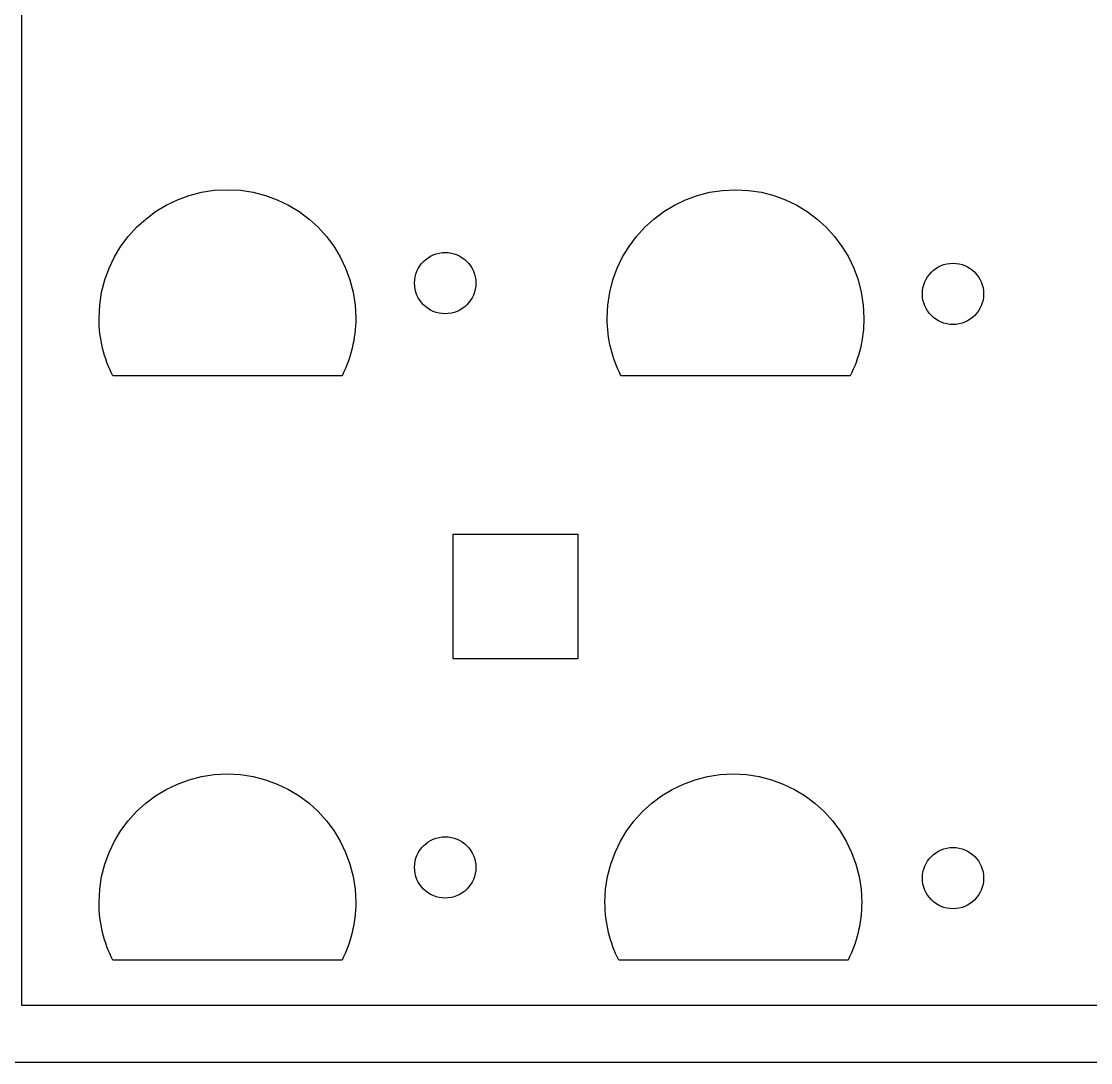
# Model space of a CAD drawing. Extents: x -370 to 54, y -4 to 394.
# Drawn here: x -159.9 to -57, y -4 to 96.2 of the extents above; entities that cross this region are included whole.
import ezdxf

# ---------------------------------------------------------------- set-up
doc = ezdxf.new("R2010")
doc.units = 0
doc.layers.get('0').update_dxf_attribs({"linetype": 'CONTINUOUS'})

msp = doc.modelspace()

# ---------------------------------------------------------------- linework, layer by layer
at = {"color": 7}
for p, q in [((-159.81623, 1.461009), (-159.81623, 196.362697)), ((-121.165614, 73.059334), (-120.956121, 73.249732)), ((-120.956121, 73.249732), (-120.729017, 73.419554)), ((-120.729017, 73.419554), (-120.485797, 73.56732)), ((-120.485797, 73.56732), (-120.227931, 73.691542)), ((-120.227931, 73.691542), (-119.956885, 73.790744)), ((-119.956885, 73.790744), (-119.674183, 73.863433)), ((-119.674183, 73.863433), (-119.381264, 73.908137)), ((-119.381264, 73.908137), (-119.079653, 73.923349)), ((-119.079653, 73.923349), (-118.778014, 73.908137)), ((-118.778014, 73.908137), (-118.485124, 73.863433)), ((-118.485124, 73.863433), (-118.202394, 73.790744)), ((-118.202394, 73.790744), (-117.931376, 73.691542)), ((-117.931376, 73.691542), (-117.673481, 73.56732)), ((-117.673481, 73.56732), (-117.430262, 73.419554)), ((-117.430262, 73.419554), (-117.203158, 73.249732)), ((-117.203158, 73.249732), (-116.993664, 73.059334)), ((-121.897021, 71.850607), (-121.79782, 72.121642)), ((-121.79782, 72.121642), (-121.673586, 72.379514)), ((-121.673586, 72.379514), (-121.525843, 72.622744)), ((-121.525843, 72.622744), (-121.356001, 72.84984)), ((-121.356001, 72.84984), (-121.165614, 73.059334)), ((-116.993664, 73.059334), (-116.803277, 72.84984)), ((-116.803277, 72.84984), (-116.633464, 72.622744)), ((-116.633464, 72.622744), (-116.485693, 72.379514)), ((-116.485693, 72.379514), (-116.361487, 72.121642)), ((-116.361487, 72.121642), (-116.262285, 71.850607)), ((-72.292094, 72.026708), (-72.082629, 72.217112)), ((-72.082629, 72.217112), (-71.855525, 72.386931)), ((-71.855525, 72.386931), (-71.612306, 72.534699)), ((-71.612306, 72.534699), (-71.354411, 72.658922)), ((-71.354411, 72.658922), (-71.083365, 72.758124)), ((-71.083365, 72.758124), (-70.800663, 72.830813)), ((-70.800663, 72.830813), (-70.507773, 72.875517)), ((-70.507773, 72.875517), (-70.206133, 72.890728)), ((-70.206133, 72.890728), (-69.904523, 72.875517)), ((-69.904523, 72.875517), (-69.611604, 72.830813)), ((-69.611604, 72.830813), (-69.328902, 72.758124)), ((-69.328902, 72.758124), (-69.057856, 72.658922)), ((-69.057856, 72.658922), (-68.799989, 72.534699)), ((-68.799989, 72.534699), (-68.55677, 72.386931)), ((-68.55677, 72.386931), (-68.329666, 72.217112)), ((-68.329666, 72.217112), (-68.120173, 72.026708)), ((-122.029666, 70.973367), (-122.014426, 71.274989)), ((-122.014426, 71.274989), (-121.969722, 71.567896)), ((-121.969722, 71.567896), (-121.897021, 71.850607)), ((-116.262285, 71.850607), (-116.189585, 71.567896)), ((-116.189585, 71.567896), (-116.144881, 71.274989)), ((-116.144881, 71.274989), (-116.129641, 70.973367)), ((-73.023501, 70.817984), (-72.9243, 71.089019)), ((-72.9243, 71.089019), (-72.800094, 71.346891)), ((-72.800094, 71.346891), (-72.652323, 71.590119)), ((-72.652323, 71.590119), (-72.48251, 71.817217)), ((-72.48251, 71.817217), (-72.292094, 72.026708)), ((-68.120173, 72.026708), (-67.929785, 71.817217)), ((-67.929785, 71.817217), (-67.759944, 71.590119)), ((-67.759944, 71.590119), (-67.612201, 71.346891)), ((-67.612201, 71.346891), (-67.487967, 71.089019)), ((-67.487967, 71.089019), (-67.388765, 70.817984)), ((-122.014426, 70.671748), (-122.029666, 70.973367)), ((-121.969722, 70.378841), (-122.014426, 70.671748)), ((-121.897021, 70.09613), (-121.969722, 70.378841)), ((-121.79782, 69.825095), (-121.897021, 70.09613)), ((-116.262285, 70.09613), (-116.361487, 69.825095)), ((-116.189585, 70.378841), (-116.262285, 70.09613)), ((-116.144881, 70.671748), (-116.189585, 70.378841)), ((-116.129641, 70.973367), (-116.144881, 70.671748)), ((-73.156146, 69.940744), (-73.140906, 70.242366)), ((-73.140906, 70.242366), (-73.096202, 70.535274)), ((-73.096202, 70.535274), (-73.023501, 70.817984)), ((-67.388765, 70.817984), (-67.316065, 70.535274)), ((-67.316065, 70.535274), (-67.271361, 70.242366)), ((-67.271361, 70.242366), (-67.256121, 69.940744)), ((-121.673586, 69.567223), (-121.79782, 69.825095)), ((-121.525843, 69.323996), (-121.673586, 69.567223)), ((-121.356001, 69.096894), (-121.525843, 69.323996)), ((-121.165614, 68.887403), (-121.356001, 69.096894)), ((-116.803277, 69.096894), (-116.993664, 68.887403)), ((-116.633464, 69.323996), (-116.803277, 69.096894)), ((-116.485693, 69.567223), (-116.633464, 69.323996)), ((-116.361487, 69.825095), (-116.485693, 69.567223)), ((-73.140906, 69.639125), (-73.156146, 69.940744)), ((-73.096202, 69.346218), (-73.140906, 69.639125)), ((-73.023501, 69.063507), (-73.096202, 69.346218)), ((-72.9243, 68.792472), (-73.023501, 69.063507)), ((-67.388765, 69.063507), (-67.487967, 68.792472)), ((-67.316065, 69.346218), (-67.388765, 69.063507)), ((-67.271361, 69.639125), (-67.316065, 69.346218)), ((-67.256121, 69.940744), (-67.271361, 69.639125)), ((-120.956121, 68.697005), (-121.165614, 68.887403)), ((-120.729017, 68.527181), (-120.956121, 68.697005)), ((-120.485797, 68.379418), (-120.729017, 68.527181)), ((-120.227931, 68.255195), (-120.485797, 68.379418)), ((-119.956885, 68.155993), (-120.227931, 68.255195)), ((-119.674183, 68.083302), (-119.956885, 68.155993)), ((-119.381264, 68.038598), (-119.674183, 68.083302)), ((-119.079653, 68.023386), (-119.381264, 68.038598)), ((-118.778014, 68.038598), (-119.079653, 68.023386)), ((-118.485124, 68.083302), (-118.778014, 68.038598)), ((-118.202394, 68.155993), (-118.485124, 68.083302)), ((-117.931376, 68.255195), (-118.202394, 68.155993)), ((-117.673481, 68.379418), (-117.931376, 68.255195)), ((-117.430262, 68.527181), (-117.673481, 68.379418)), ((-117.203158, 68.697005), (-117.430262, 68.527181)), ((-116.993664, 68.887403), (-117.203158, 68.697005)), ((-72.800094, 68.5346), (-72.9243, 68.792472)), ((-72.652323, 68.291373), (-72.800094, 68.5346)), ((-72.48251, 68.064271), (-72.652323, 68.291373)), ((-72.292094, 67.854781), (-72.48251, 68.064271)), ((-67.929785, 68.064271), (-68.120173, 67.854781)), ((-67.759944, 68.291373), (-67.929785, 68.064271)), ((-67.612201, 68.5346), (-67.759944, 68.291373)), ((-67.487967, 68.792472), (-67.612201, 68.5346)), ((-72.082629, 67.664382), (-72.292094, 67.854781)), ((-71.855525, 67.494558), (-72.082629, 67.664382)), ((-71.612306, 67.346795), (-71.855525, 67.494558)), ((-71.354411, 67.222572), (-71.612306, 67.346795)), ((-71.083365, 67.123371), (-71.354411, 67.222572)), ((-70.800663, 67.050679), (-71.083365, 67.123371)), ((-70.507773, 67.005975), (-70.800663, 67.050679)), ((-70.206133, 66.990763), (-70.507773, 67.005975)), ((-69.904523, 67.005975), (-70.206133, 66.990763)), ((-69.611604, 67.050679), (-69.904523, 67.005975)), ((-69.328902, 67.123371), (-69.611604, 67.050679)), ((-69.057856, 67.222572), (-69.328902, 67.123371)), ((-68.799989, 67.346795), (-69.057856, 67.222572)), ((-68.55677, 67.494558), (-68.799989, 67.346795)), ((-68.329666, 67.664382), (-68.55677, 67.494558)), ((-68.120173, 67.854781), (-68.329666, 67.664382)), ((-118.31644, 46.822914), (-106.316436, 46.822914)), ((-118.31644, 34.822916), (-118.31644, 46.822914)), ((-106.316436, 46.822914), (-106.316436, 34.822916)), ((-106.316436, 34.822916), (-118.31644, 34.822916)), ((-120.227931, 17.46387), (-119.956885, 17.563071)), ((-119.956885, 17.563071), (-119.674183, 17.63576)), ((-119.674183, 17.63576), (-119.381264, 17.680464)), ((-119.381264, 17.680464), (-119.079653, 17.695676)), ((-119.079653, 17.695676), (-118.778014, 17.680464)), ((-118.778014, 17.680464), (-118.485124, 17.63576)), ((-118.485124, 17.63576), (-118.202394, 17.563071)), ((-118.202394, 17.563071), (-117.931376, 17.46387)), ((-121.525843, 16.395069), (-121.356001, 16.622168)), ((-121.356001, 16.622168), (-121.165614, 16.831658)), ((-121.165614, 16.831658), (-120.956121, 17.02206)), ((-120.956121, 17.02206), (-120.729017, 17.191881)), ((-120.729017, 17.191881), (-120.485797, 17.339647)), ((-120.485797, 17.339647), (-120.227931, 17.46387)), ((-117.931376, 17.46387), (-117.673481, 17.339647)), ((-117.673481, 17.339647), (-117.430262, 17.191881)), ((-117.430262, 17.191881), (-117.203158, 17.02206)), ((-117.203158, 17.02206), (-116.993664, 16.831658)), ((-116.993664, 16.831658), (-116.803277, 16.622168)), ((-116.803277, 16.622168), (-116.633464, 16.395069)), ((-71.354411, 16.431247), (-71.083365, 16.530448)), ((-71.083365, 16.530448), (-70.800663, 16.603137)), ((-70.800663, 16.603137), (-70.507773, 16.647841)), ((-70.507773, 16.647841), (-70.206133, 16.663053)), ((-70.206133, 16.663053), (-69.904523, 16.647841)), ((-69.904523, 16.647841), (-69.611604, 16.603137)), ((-69.611604, 16.603137), (-69.328902, 16.530448)), ((-69.328902, 16.530448), (-69.057856, 16.431247)), ((-121.969722, 15.340224), (-121.897021, 15.622935)), ((-121.897021, 15.622935), (-121.79782, 15.893969)), ((-121.79782, 15.893969), (-121.673586, 16.151842)), ((-121.673586, 16.151842), (-121.525843, 16.395069)), ((-116.633464, 16.395069), (-116.485693, 16.151842)), ((-116.485693, 16.151842), (-116.361487, 15.893969)), ((-116.361487, 15.893969), (-116.262285, 15.622935)), ((-116.262285, 15.622935), (-116.189585, 15.340224)), ((-72.652323, 15.362446), (-72.48251, 15.589545)), ((-72.48251, 15.589545), (-72.292094, 15.799036)), ((-72.292094, 15.799036), (-72.082629, 15.989437)), ((-72.082629, 15.989437), (-71.855525, 16.159258)), ((-71.855525, 16.159258), (-71.612306, 16.307024)), ((-71.612306, 16.307024), (-71.354411, 16.431247)), ((-69.057856, 16.431247), (-68.799989, 16.307024)), ((-68.799989, 16.307024), (-68.55677, 16.159258)), ((-68.55677, 16.159258), (-68.329666, 15.989437)), ((-68.329666, 15.989437), (-68.120173, 15.799036)), ((-68.120173, 15.799036), (-67.929785, 15.589545)), ((-67.929785, 15.589545), (-67.759944, 15.362446)), ((-122.029666, 14.745689), (-122.014426, 15.047317)), ((-122.014426, 14.444078), (-122.029666, 14.745689)), ((-122.014426, 15.047317), (-121.969722, 15.340224)), ((-121.969722, 14.15116), (-122.014426, 14.444078)), ((-116.189585, 15.340224), (-116.144881, 15.047317)), ((-116.144881, 14.444078), (-116.189585, 14.15116)), ((-116.144881, 15.047317), (-116.129641, 14.745689)), ((-116.129641, 14.745689), (-116.144881, 14.444078)), ((-73.096202, 14.307596), (-73.023501, 14.590326)), ((-73.023501, 14.590326), (-72.9243, 14.861347)), ((-72.9243, 14.861347), (-72.800094, 15.119219)), ((-72.800094, 15.119219), (-72.652323, 15.362446)), ((-67.759944, 15.362446), (-67.612201, 15.119219)), ((-67.612201, 15.119219), (-67.487967, 14.861347)), ((-67.487967, 14.861347), (-67.388765, 14.590326)), ((-67.388765, 14.590326), (-67.316065, 14.307596)), ((-121.897021, 13.868458), (-121.969722, 14.15116)), ((-121.79782, 13.597412), (-121.897021, 13.868458)), ((-121.673586, 13.339545), (-121.79782, 13.597412)), ((-116.361487, 13.597412), (-116.485693, 13.339545)), ((-116.262285, 13.868458), (-116.361487, 13.597412)), ((-116.189585, 14.15116), (-116.262285, 13.868458)), ((-73.156146, 13.713066), (-73.140906, 14.014705)), ((-73.140906, 13.411455), (-73.156146, 13.713066)), ((-73.140906, 14.014705), (-73.096202, 14.307596)), ((-73.096202, 13.118537), (-73.140906, 13.411455)), ((-67.316065, 14.307596), (-67.271361, 14.014705)), ((-67.271361, 13.411455), (-67.316065, 13.118537)), ((-67.271361, 14.014705), (-67.256121, 13.713066)), ((-67.256121, 13.713066), (-67.271361, 13.411455)), ((-121.525843, 13.096326), (-121.673586, 13.339545)), ((-121.356001, 12.869222), (-121.525843, 13.096326)), ((-121.165614, 12.659728), (-121.356001, 12.869222)), ((-120.956121, 12.469341), (-121.165614, 12.659728)), ((-120.729017, 12.2995), (-120.956121, 12.469341)), ((-117.203158, 12.469341), (-117.430262, 12.2995)), ((-116.993664, 12.659728), (-117.203158, 12.469341)), ((-116.803277, 12.869222), (-116.993664, 12.659728)), ((-116.633464, 13.096326), (-116.803277, 12.869222)), ((-116.485693, 13.339545), (-116.633464, 13.096326)), ((-73.023501, 12.835835), (-73.096202, 13.118537)), ((-72.9243, 12.564789), (-73.023501, 12.835835)), ((-72.800094, 12.306922), (-72.9243, 12.564789)), ((-67.487967, 12.564789), (-67.612201, 12.306922)), ((-67.388765, 12.835835), (-67.487967, 12.564789)), ((-67.316065, 13.118537), (-67.388765, 12.835835)), ((-120.485797, 12.151756), (-120.729017, 12.2995)), ((-120.227931, 12.027522), (-120.485797, 12.151756)), ((-119.956885, 11.928321), (-120.227931, 12.027522)), ((-119.674183, 11.855621), (-119.956885, 11.928321)), ((-119.381264, 11.810917), (-119.674183, 11.855621)), ((-119.079653, 11.795677), (-119.381264, 11.810917)), ((-118.778014, 11.810917), (-119.079653, 11.795677)), ((-118.485124, 11.855621), (-118.778014, 11.810917)), ((-118.202394, 11.928321), (-118.485124, 11.855621)), ((-117.931376, 12.027522), (-118.202394, 11.928321)), ((-117.673481, 12.151756), (-117.931376, 12.027522)), ((-117.430262, 12.2995), (-117.673481, 12.151756)), ((-72.652323, 12.063703), (-72.800094, 12.306922)), ((-72.48251, 11.836599), (-72.652323, 12.063703)), ((-72.292094, 11.627105), (-72.48251, 11.836599)), ((-72.082629, 11.436718), (-72.292094, 11.627105)), ((-71.855525, 11.266877), (-72.082629, 11.436718)), ((-68.329666, 11.436718), (-68.55677, 11.266877)), ((-68.120173, 11.627105), (-68.329666, 11.436718)), ((-67.929785, 11.836599), (-68.120173, 11.627105)), ((-67.759944, 12.063703), (-67.929785, 11.836599)), ((-67.612201, 12.306922), (-67.759944, 12.063703)), ((-71.612306, 11.119134), (-71.855525, 11.266877)), ((-71.354411, 10.994899), (-71.612306, 11.119134)), ((-71.083365, 10.895698), (-71.354411, 10.994899)), ((-70.800663, 10.822998), (-71.083365, 10.895698)), ((-70.507773, 10.778294), (-70.800663, 10.822998)), ((-70.206133, 10.763054), (-70.507773, 10.778294)), ((-69.904523, 10.778294), (-70.206133, 10.763054)), ((-69.611604, 10.822998), (-69.904523, 10.778294)), ((-69.328902, 10.895698), (-69.611604, 10.822998)), ((-69.057856, 10.994899), (-69.328902, 10.895698)), ((-68.799989, 11.119134), (-69.057856, 10.994899)), ((-68.55677, 11.266877), (-68.799989, 11.119134)), ((48.869504, 1.461009), (-159.81623, 1.461009))]:
    msp.add_line(p, q, dxfattribs=at)
at = {"color": 5}
for p, q in [((-144.849506, 78.994981), (-143.714577, 79.410886)), ((-143.714577, 79.410886), (-142.530768, 79.715663)), ((-142.530768, 79.715663), (-141.304287, 79.90309)), ((-141.304287, 79.90309), (-140.041342, 79.966948)), ((-140.041342, 79.966948), (-138.778426, 79.90309)), ((-138.778426, 79.90309), (-137.551945, 79.715663)), ((-137.551945, 79.715663), (-136.368135, 79.410886)), ((-136.368135, 79.410886), (-135.233207, 78.994981)), ((-95.944317, 78.994746), (-94.809361, 79.410652)), ((-94.809361, 79.410652), (-93.625551, 79.715429)), ((-93.625551, 79.715429), (-92.39907, 79.902856)), ((-92.39907, 79.902856), (-91.136154, 79.966714)), ((-91.136154, 79.966714), (-89.873238, 79.902856)), ((-89.873238, 79.902856), (-88.646756, 79.715429)), ((-88.646756, 79.715429), (-87.462919, 79.410652)), ((-87.462919, 79.410652), (-86.32799, 78.994746)), ((-146.947913, 77.854662), (-145.929373, 78.474165)), ((-145.929373, 78.474165), (-144.849506, 78.994981)), ((-135.233207, 78.994981), (-134.15334, 78.474165)), ((-134.15334, 78.474165), (-133.1348, 77.854662)), ((-98.042696, 77.854428), (-97.024156, 78.473931)), ((-97.024156, 78.473931), (-95.944317, 78.994746)), ((-86.32799, 78.994746), (-85.248152, 78.473931)), ((-85.248152, 78.473931), (-84.229583, 77.854428)), ((-147.898945, 77.142686), (-146.947913, 77.854662)), ((-133.1348, 77.854662), (-132.183767, 77.142686)), ((-98.993729, 77.142451), (-98.042696, 77.854428)), ((-84.229583, 77.854428), (-83.278551, 77.142451)), ((-149.573595, 75.466212), (-148.776233, 76.344465)), ((-148.776233, 76.344465), (-147.898945, 77.142686)), ((-132.183767, 77.142686), (-131.306451, 76.344465)), ((-131.306451, 76.344465), (-130.509117, 75.466212)), ((-100.668407, 75.465978), (-99.871045, 76.344231)), ((-99.871045, 76.344231), (-98.993729, 77.142451)), ((-83.278551, 77.142451), (-82.401263, 76.344231)), ((-82.401263, 76.344231), (-81.603901, 75.465978)), ((-150.284795, 74.514153), (-149.573595, 75.466212)), ((-130.509117, 75.466212), (-129.797889, 74.514153)), ((-101.379607, 74.513918), (-100.668407, 75.465978)), ((-81.603901, 75.465978), (-80.892701, 74.513918)), ((-150.903652, 73.494503), (-150.284795, 74.514153)), ((-129.797889, 74.514153), (-129.17906, 73.494503)), ((-101.998436, 73.494269), (-101.379607, 74.513918)), ((-80.892701, 74.513918), (-80.273872, 73.494269)), ((-151.423901, 72.413485), (-150.903652, 73.494503)), ((-129.17906, 73.494503), (-128.658812, 72.413485)), ((-102.518684, 72.413251), (-101.998436, 73.494269)), ((-80.273872, 73.494269), (-79.753624, 72.413251)), ((-151.83936, 71.277318), (-151.423901, 72.413485)), ((-128.658812, 72.413485), (-128.243353, 71.277318)), ((-102.934143, 71.277083), (-102.518684, 72.413251)), ((-79.753624, 72.413251), (-79.338164, 71.277083)), ((-152.143793, 70.092224), (-151.83936, 71.277318)), ((-128.243353, 71.277318), (-127.938919, 70.092221)), ((-103.238605, 70.091987), (-102.934143, 71.277083)), ((-79.338164, 71.277083), (-79.033703, 70.091987)), ((-152.331019, 68.864419), (-152.143793, 70.092224)), ((-127.938919, 70.092221), (-127.751693, 68.864419)), ((-103.425831, 68.864182), (-103.238605, 70.091987)), ((-79.033703, 70.091987), (-78.846477, 68.864185)), ((-152.394801, 67.600126), (-152.331019, 68.864419)), ((-127.751693, 68.864419), (-127.687883, 67.600126)), ((-103.489613, 67.599889), (-103.425831, 68.864182)), ((-78.846477, 68.864185), (-78.782695, 67.599892)), ((-152.394943, 67.600123), (-152.394801, 67.600126)), ((-152.389298, 67.22663), (-152.394943, 67.600123)), ((-152.372365, 66.856021), (-152.389298, 67.22663)), ((-127.693527, 67.226734), (-127.709896, 66.856191)), ((-127.687883, 67.600126), (-127.693527, 67.226734)), ((-103.484364, 67.226396), (-103.490008, 67.599889)), ((-103.490008, 67.599889), (-103.489613, 67.599889)), ((-103.467431, 66.855787), (-103.484364, 67.226396)), ((-78.788339, 67.2265), (-78.804708, 66.855957)), ((-78.782695, 67.599892), (-78.788339, 67.2265)), ((-152.344707, 66.488436), (-152.372365, 66.856021)), ((-152.306127, 66.124005), (-152.344707, 66.488436)), ((-152.256936, 65.762873), (-152.306127, 66.124005)), ((-127.775174, 66.124219), (-127.823575, 65.763074)), ((-127.737272, 66.488639), (-127.775174, 66.124219)), ((-127.709896, 66.856191), (-127.737272, 66.488639)), ((-103.439491, 66.488201), (-103.467431, 66.855787)), ((-103.400911, 66.123771), (-103.439491, 66.488201)), ((-103.351719, 65.762639), (-103.400911, 66.123771)), ((-78.869986, 66.123985), (-78.918359, 65.762839)), ((-78.832083, 66.488404), (-78.869986, 66.123985)), ((-78.804708, 66.855957), (-78.832083, 66.488404)), ((-152.197331, 65.405171), (-152.256936, 65.762873)), ((-152.127481, 65.051041), (-152.197331, 65.405171)), ((-152.047583, 64.70062), (-152.127481, 65.051041)), ((-127.95114, 65.051174), (-128.030021, 64.700704)), ((-127.882277, 65.405346), (-127.95114, 65.051174)), ((-127.823575, 65.763074), (-127.882277, 65.405346)), ((-103.292114, 65.404936), (-103.351719, 65.762639)), ((-103.222264, 65.050807), (-103.292114, 65.404936)), ((-103.142395, 64.700386), (-103.222264, 65.050807)), ((-79.045951, 65.050937), (-79.124833, 64.70047)), ((-78.977061, 65.405111), (-79.045951, 65.050937)), ((-78.918359, 65.762839), (-78.977061, 65.405111)), ((-151.957837, 64.354042), (-152.047583, 64.70062)), ((-151.858382, 64.01145), (-151.957837, 64.354042)), ((-151.749472, 63.672975), (-151.858382, 64.01145)), ((-128.217219, 64.011436), (-128.325197, 63.672922)), ((-128.11878, 64.354076), (-128.217219, 64.011436)), ((-128.030021, 64.700704), (-128.11878, 64.354076)), ((-103.05262, 64.353808), (-103.142395, 64.700386)), ((-102.953193, 64.011216), (-103.05262, 64.353808)), ((-102.844256, 63.672741), (-102.953193, 64.011216)), ((-79.312002, 64.011202), (-79.420009, 63.672687)), ((-79.213563, 64.353842), (-79.312002, 64.011202)), ((-79.124833, 64.70047), (-79.213563, 64.353842)), ((-151.631249, 63.338759), (-151.749472, 63.672975)), ((-151.503882, 63.008943), (-151.631249, 63.338759)), ((-151.367597, 62.683654), (-151.503882, 63.008943)), ((-128.569206, 63.008839), (-128.704899, 62.683558)), ((-128.442601, 63.338675), (-128.569206, 63.008839)), ((-128.325197, 63.672922), (-128.442601, 63.338675)), ((-102.726033, 63.338525), (-102.844256, 63.672741)), ((-102.598694, 63.008706), (-102.726033, 63.338525)), ((-102.462409, 62.683417), (-102.598694, 63.008706)), ((-79.664018, 63.008602), (-79.799711, 62.683324)), ((-79.537385, 63.33844), (-79.664018, 63.008602)), ((-79.420009, 63.672687), (-79.537385, 63.33844)), ((-151.222563, 62.363035), (-151.367597, 62.683654)), ((-151.068978, 62.047223), (-151.222563, 62.363035)), ((-149.689843, 62.047223), (-151.068978, 62.047223)), ((-148.310707, 62.047223), (-149.689843, 62.047223)), ((-146.9316, 62.047223), (-148.310707, 62.047223)), ((-145.552465, 62.047223), (-146.9316, 62.047223)), ((-144.173329, 62.047223), (-145.552465, 62.047223)), ((-142.794194, 62.047223), (-144.173329, 62.047223)), ((-141.415087, 62.047223), (-142.794194, 62.047223)), ((-140.035952, 62.047223), (-141.415087, 62.047223)), ((-138.656816, 62.047223), (-140.035952, 62.047223)), ((-137.277681, 62.047223), (-138.656816, 62.047223)), ((-135.898574, 62.047223), (-137.277681, 62.047223)), ((-134.519439, 62.047223), (-135.898574, 62.047223)), ((-133.140303, 62.047223), (-134.519439, 62.047223)), ((-131.761168, 62.047223), (-133.140303, 62.047223)), ((-130.382061, 62.047223), (-131.761168, 62.047223)), ((-129.002925, 62.047223), (-130.382061, 62.047223)), ((-128.849538, 62.362973), (-129.002925, 62.047223)), ((-128.704899, 62.683558), (-128.849538, 62.362973)), ((-102.317375, 62.362798), (-102.462409, 62.683417)), ((-102.163761, 62.046989), (-102.317375, 62.362798)), ((-100.784654, 62.046989), (-102.163761, 62.046989)), ((-99.405519, 62.046989), (-100.784654, 62.046989)), ((-98.026384, 62.046989), (-99.405519, 62.046989)), ((-96.647248, 62.046989), (-98.026384, 62.046989)), ((-95.268141, 62.046989), (-96.647248, 62.046989)), ((-93.889006, 62.046989), (-95.268141, 62.046989)), ((-92.509871, 62.046989), (-93.889006, 62.046989)), ((-91.130735, 62.046989), (-92.509871, 62.046989)), ((-89.751628, 62.046989), (-91.130735, 62.046989)), ((-88.372493, 62.046989), (-89.751628, 62.046989)), ((-86.993357, 62.046989), (-88.372493, 62.046989)), ((-85.614222, 62.046989), (-86.993357, 62.046989)), ((-84.235115, 62.046989), (-85.614222, 62.046989)), ((-82.85598, 62.046989), (-84.235115, 62.046989)), ((-81.476844, 62.046989), (-82.85598, 62.046989)), ((-80.097709, 62.046989), (-81.476844, 62.046989)), ((-79.944321, 62.362736), (-80.097709, 62.046989)), ((-79.799711, 62.683324), (-79.944321, 62.362736)), ((-142.530768, 23.488022), (-141.304287, 23.675449)), ((-141.304287, 23.675449), (-140.041342, 23.739307)), ((-140.041342, 23.739307), (-138.778426, 23.675449)), ((-138.778426, 23.675449), (-137.551945, 23.488022)), ((-93.83623, 23.487791), (-92.609749, 23.675217)), ((-92.609749, 23.675217), (-91.346833, 23.739076)), ((-91.346833, 23.739076), (-90.083917, 23.675217)), ((-90.083917, 23.675217), (-88.857435, 23.487791)), ((-145.929373, 22.246524), (-144.849506, 22.767339)), ((-144.849506, 22.767339), (-143.714577, 23.183245)), ((-143.714577, 23.183245), (-142.530768, 23.488022)), ((-137.551945, 23.488022), (-136.368135, 23.183245)), ((-136.368135, 23.183245), (-135.233207, 22.767339)), ((-135.233207, 22.767339), (-134.15334, 22.246524)), ((-97.234835, 22.246292), (-96.154996, 22.767108)), ((-96.154996, 22.767108), (-95.02004, 23.183013)), ((-95.02004, 23.183013), (-93.83623, 23.487791)), ((-88.857435, 23.487791), (-87.673598, 23.183013)), ((-87.673598, 23.183013), (-86.538669, 22.767108)), ((-86.538669, 22.767108), (-85.458831, 22.246292)), ((-147.898945, 20.915044), (-146.947913, 21.62702)), ((-146.947913, 21.62702), (-145.929373, 22.246524)), ((-134.15334, 22.246524), (-133.1348, 21.62702)), ((-133.1348, 21.62702), (-132.183767, 20.915044)), ((-99.204407, 20.914813), (-98.253375, 21.626789)), ((-98.253375, 21.626789), (-97.234835, 22.246292)), ((-85.458831, 22.246292), (-84.440262, 21.626789)), ((-84.440262, 21.626789), (-83.48923, 20.914813)), ((-148.776233, 20.116821), (-147.898945, 20.915044)), ((-132.183767, 20.915044), (-131.306451, 20.116821)), ((-100.081723, 20.116592), (-99.204407, 20.914813)), ((-83.48923, 20.914813), (-82.611942, 20.11659)), ((-149.573595, 19.238571), (-148.776233, 20.116821)), ((-131.306451, 20.116821), (-130.509117, 19.238571)), ((-100.879086, 19.23834), (-100.081723, 20.116592)), ((-82.611942, 20.11659), (-81.81458, 19.23834)), ((-150.284795, 18.286508), (-149.573595, 19.238571)), ((-130.509117, 19.238571), (-129.797889, 18.286508)), ((-101.590286, 18.286277), (-100.879086, 19.23834)), ((-81.81458, 19.23834), (-81.10338, 18.286277)), ((-150.903652, 17.266859), (-150.284795, 18.286508)), ((-129.797889, 18.286508), (-129.17906, 17.266859)), ((-102.209115, 17.266628), (-101.590286, 18.286277)), ((-81.10338, 18.286277), (-80.484551, 17.266628)), ((-151.423901, 16.185838), (-150.903652, 17.266859)), ((-129.17906, 17.266859), (-128.658812, 16.185838)), ((-102.729363, 16.185607), (-102.209115, 17.266628)), ((-80.484551, 17.266628), (-79.964303, 16.185607)), ((-151.83936, 15.049671), (-151.423901, 16.185838)), ((-128.658812, 16.185838), (-128.243353, 15.049671)), ((-103.144822, 15.049439), (-102.729363, 16.185607)), ((-79.964303, 16.185607), (-79.548843, 15.049439)), ((-152.143793, 13.864563), (-151.83936, 15.049671)), ((-128.243353, 15.049671), (-127.938919, 13.864563)), ((-103.449284, 13.864337), (-103.144822, 15.049439)), ((-79.548843, 15.049439), (-79.244382, 13.864337)), ((-152.331019, 12.636755), (-152.143793, 13.864563)), ((-127.938919, 13.864563), (-127.751693, 12.636755)), ((-103.63651, 12.63653), (-103.449284, 13.864337)), ((-79.244382, 13.864337), (-79.057156, 12.63653)), ((-152.394801, 11.372484), (-152.331019, 12.636755)), ((-127.751693, 12.636755), (-127.687883, 11.372484)), ((-103.700292, 11.37223), (-103.63651, 12.63653)), ((-79.057156, 12.63653), (-78.993373, 11.37223)), ((-152.394943, 11.372456), (-152.394801, 11.372484)), ((-152.389298, 10.998963), (-152.394943, 11.372456)), ((-127.687883, 11.372484), (-127.693527, 10.999076)), ((-103.695043, 10.998738), (-103.700687, 11.37223)), ((-103.700687, 11.37223), (-103.700292, 11.37223)), ((-78.993373, 11.37223), (-78.999018, 10.99885)), ((-152.372365, 10.628377), (-152.389298, 10.998963)), ((-152.344707, 10.260783), (-152.372365, 10.628377)), ((-127.709896, 10.628547), (-127.737272, 10.26098)), ((-127.693527, 10.999076), (-127.709896, 10.628547)), ((-103.678109, 10.628152), (-103.695043, 10.998738)), ((-103.650169, 10.260557), (-103.678109, 10.628152)), ((-79.015387, 10.628321), (-79.042762, 10.260755)), ((-78.999018, 10.99885), (-79.015387, 10.628321)), ((-152.306127, 9.896349), (-152.344707, 10.260783)), ((-152.256936, 9.535218), (-152.306127, 9.896349)), ((-152.197331, 9.177529), (-152.256936, 9.535218)), ((-127.823575, 9.535415), (-127.882277, 9.177699)), ((-127.775174, 9.896575), (-127.823575, 9.535415)), ((-127.737272, 10.26098), (-127.775174, 9.896575)), ((-103.61159, 9.896124), (-103.650169, 10.260557)), ((-103.562398, 9.534992), (-103.61159, 9.896124)), ((-103.502793, 9.177275), (-103.562398, 9.534992)), ((-79.129038, 9.53519), (-79.18774, 9.177473)), ((-79.080665, 9.896349), (-79.129038, 9.53519)), ((-79.042762, 10.260755), (-79.080665, 9.896349)), ((-152.127481, 8.823397), (-152.197331, 9.177529)), ((-152.047583, 8.472962), (-152.127481, 8.823397)), ((-151.957837, 8.126393), (-152.047583, 8.472962)), ((-128.030021, 8.473046), (-128.11878, 8.126421)), ((-127.95114, 8.823538), (-128.030021, 8.473046)), ((-127.882277, 9.177699), (-127.95114, 8.823538)), ((-103.432943, 8.823171), (-103.502793, 9.177275)), ((-103.353074, 8.472736), (-103.432943, 8.823171)), ((-103.263299, 8.126167), (-103.353074, 8.472736)), ((-79.335511, 8.47282), (-79.424242, 8.126195)), ((-79.25663, 8.823284), (-79.335511, 8.47282)), ((-79.18774, 9.177473), (-79.25663, 8.823284)), ((-151.858382, 7.783803), (-151.957837, 8.126393)), ((-151.749472, 7.445334), (-151.858382, 7.783803)), ((-151.631249, 7.111126), (-151.749472, 7.445334)), ((-128.325197, 7.445278), (-128.442601, 7.111014)), ((-128.217219, 7.783775), (-128.325197, 7.445278)), ((-128.11878, 8.126421), (-128.217219, 7.783775)), ((-103.163872, 7.783577), (-103.263299, 8.126167)), ((-103.054935, 7.445108), (-103.163872, 7.783577)), ((-102.936712, 7.110872), (-103.054935, 7.445108)), ((-79.630688, 7.445052), (-79.748064, 7.110788)), ((-79.522681, 7.783549), (-79.630688, 7.445052)), ((-79.424242, 8.126195), (-79.522681, 7.783549)), ((-151.503882, 6.781293), (-151.631249, 7.111126)), ((-151.367597, 6.456004), (-151.503882, 6.781293)), ((-151.222563, 6.1354), (-151.367597, 6.456004)), ((-128.704899, 6.455919), (-128.849538, 6.135315)), ((-128.569206, 6.78118), (-128.704899, 6.455919)), ((-128.442601, 7.111014), (-128.569206, 6.78118)), ((-102.809373, 6.781068), (-102.936712, 7.110872)), ((-102.673088, 6.455778), (-102.809373, 6.781068)), ((-102.528054, 6.135146), (-102.673088, 6.455778)), ((-80.010389, 6.455694), (-80.155, 6.135089)), ((-79.874697, 6.780955), (-80.010389, 6.455694)), ((-79.748064, 7.110788), (-79.874697, 6.780955)), ((-151.068978, 5.819565), (-151.222563, 6.1354)), ((-149.689843, 5.819565), (-151.068978, 5.819565)), ((-148.310707, 5.819565), (-149.689843, 5.819565)), ((-146.9316, 5.819565), (-148.310707, 5.819565)), ((-145.552465, 5.819565), (-146.9316, 5.819565)), ((-144.173329, 5.819565), (-145.552465, 5.819565)), ((-142.794194, 5.819565), (-144.173329, 5.819565)), ((-141.415087, 5.819565), (-142.794194, 5.819565)), ((-140.035952, 5.819565), (-141.415087, 5.819565)), ((-138.656816, 5.819565), (-140.035952, 5.819565)), ((-137.277681, 5.819565), (-138.656816, 5.819565)), ((-135.898574, 5.819565), (-137.277681, 5.819565)), ((-134.519439, 5.819565), (-135.898574, 5.819565)), ((-133.140303, 5.819565), (-134.519439, 5.819565)), ((-131.761168, 5.819565), (-133.140303, 5.819565)), ((-130.382061, 5.819565), (-131.761168, 5.819565)), ((-129.002925, 5.819565), (-130.382061, 5.819565)), ((-128.849538, 6.135315), (-129.002925, 5.819565)), ((-102.37444, 5.819339), (-102.528054, 6.135146)), ((-100.995333, 5.819339), (-102.37444, 5.819339)), ((-99.616198, 5.819339), (-100.995333, 5.819339)), ((-98.237063, 5.819339), (-99.616198, 5.819339)), ((-96.857927, 5.819339), (-98.237063, 5.819339)), ((-95.47882, 5.819339), (-96.857927, 5.819339)), ((-94.099685, 5.819339), (-95.47882, 5.819339)), ((-92.720549, 5.819339), (-94.099685, 5.819339)), ((-91.341414, 5.819339), (-92.720549, 5.819339)), ((-89.962307, 5.819339), (-91.341414, 5.819339)), ((-88.583172, 5.819339), (-89.962307, 5.819339)), ((-87.204036, 5.819339), (-88.583172, 5.819339)), ((-85.824901, 5.819339), (-87.204036, 5.819339)), ((-84.445794, 5.819339), (-85.824901, 5.819339)), ((-83.066659, 5.819339), (-84.445794, 5.819339)), ((-81.687523, 5.819339), (-83.066659, 5.819339)), ((-80.308388, 5.819339), (-81.687523, 5.819339)), ((-80.155, 6.135089), (-80.308388, 5.819339)), ((53.709556, -4.039728), (-370.122281, -4.039728))]:
    msp.add_line(p, q, dxfattribs=at)

doc.saveas('drawing.dxf')
